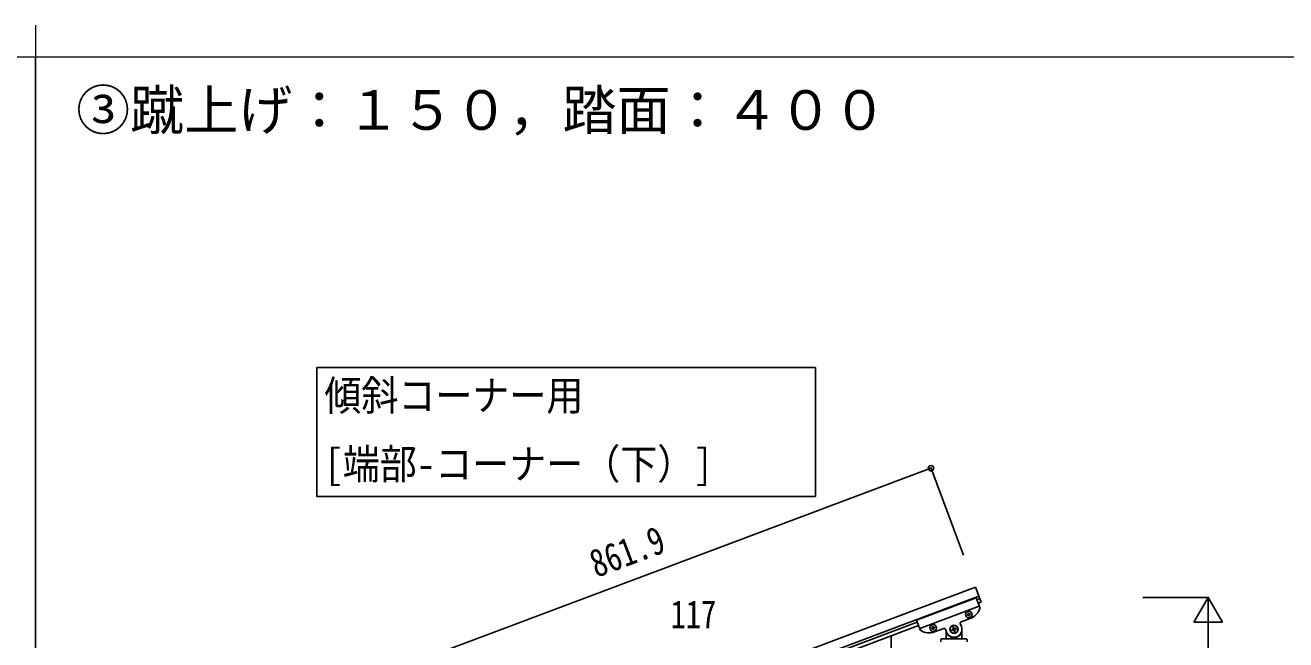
# Model space of a CAD drawing. Units: millimetres, scale not verified. Extents: x -4143 to 4140, y -2900 to 2898.
# Drawn here: x 44 to 2027, y 1931 to 2898 of the extents above; entities that cross this region are included whole.
import ezdxf
from ezdxf.enums import TextEntityAlignment as Align

# ---------------------------------------------------------------- set-up
doc = ezdxf.new("R2010")
doc.units = ezdxf.units.MM
doc.header["$LTSCALE"] = 10
for name, color, linetype in [('0-1_USER1', 3, 'Continuous'), ('0-3_YKK_A1', 4, 'Continuous'), ('0-4_YKK_D', 6, 'Continuous')]:
    doc.layers.add(name, color=color, linetype=linetype)
doc.layers.add('0-5_YKK_ZWAK', color=92, linetype='Continuous', lineweight=18)
doc.styles.add('ＭＳ ゴシック', font='')
doc.styles.get('ＭＳ ゴシック').set_extended_font_data('MS Gothic')

msp = doc.modelspace()

# ---------------------------------------------------------------- linework, layer by layer
at = {"layer": '0-3_YKK_A1'}
for p, q in [((59.92, 2847.5), (59.92, -2452.5)), ((1538.85, 2013.58), (731.89, 1710.9)), ((1538.85, 2013.58), (1547.63, 1990.17)), ((1544.11, 1999.53), (737.16, 1696.86)), ((1446.13, 1961.78), (1539.76, 1996.89)), ((1451.05, 1948.67), (1544.68, 1983.79)), ((1539.76, 1996.89), (1545.49, 1981.62)), ((1540.84, 1994.03), (1545.52, 1995.79)), ((1542.94, 1988.41), (1547.63, 1990.17)), ((1516.01, 1959.15), (1530.52, 1964.59)), ((1527.06, 1969.72), (1526.16, 1969.38)), ((1529.42, 1971.63), (1530.31, 1971.97)), ((781.72, 1709.3), (1447.21, 1958.91)), ((783.83, 1703.68), (1449.31, 1953.29)), ((1446.13, 1961.78), (1451.86, 1946.5)), ((1470.54, 1949.55), (1469.64, 1949.21)), ((1473.57, 1949.66), (1474.47, 1950)), ((1474.34, 1943.52), (1488.85, 1948.96)), ((1491.43, 1947.79), (1493.18, 1943.11)), ((1492.39, 1945.23), (1492.39, 1933.5)), ((1503.27, 1946.19), (1502.03, 1945.72)), ((1506.51, 1948.81), (1507.75, 1949.28)), ((1516.59, 1951.89), (1514.84, 1956.57)), ((1517.39, 1933.5), (1517.39, 1947.5)), ((1405.89, 1729.87), (1405.89, 1937)), ((1484.39, 1931.5), (1484.39, 1928)), ((1485.39, 1932.5), (1524.39, 1932.5)), ((1493.39, 1940.5), (1493.66, 1940.5)), ((1516.39, 1940.5), (1516.11, 1940.5)), ((1525.39, 1931.5), (1525.39, 1928))]:
    msp.add_line(p, q, dxfattribs=at)
msp.add_lwpolyline([(502.34, 2359.19), (502.34, 2156.64), (1286.89, 2156.64), (1286.89, 2359.19)], close=True, dxfattribs=at)
for points in [[(1526.16, 1969.38), (1525.82, 1970.28), (1526.72, 1970.62)], [(1527.28, 1971.86), (1526.94, 1972.75), (1527.84, 1973.09), (1528.18, 1972.19)], [(1529.19, 1969.5), (1529.53, 1968.6), (1528.63, 1968.26), (1528.29, 1969.16)], [(1530.31, 1971.97), (1530.65, 1971.07), (1529.75, 1970.73)], [(1469.64, 1949.21), (1469.98, 1948.31), (1470.88, 1948.65)], [(1472, 1951.12), (1471.66, 1952.02), (1470.77, 1951.68), (1471.1, 1950.78)], [(1472.11, 1948.09), (1472.45, 1947.19), (1473.35, 1947.53), (1473.01, 1948.42)], [(1474.47, 1950), (1474.14, 1950.9), (1473.24, 1950.56)], [(1502.03, 1945.72), (1501.57, 1946.96), (1502.8, 1947.42)], [(1503.57, 1949.12), (1503.11, 1950.36), (1504.35, 1950.82), (1504.81, 1949.59)], [(1506.2, 1945.88), (1506.66, 1944.64), (1505.43, 1944.18), (1504.97, 1945.41)], [(1507.75, 1949.28), (1508.21, 1948.04), (1506.97, 1947.58)]]:
    msp.add_lwpolyline(points, dxfattribs=at)
for centre, radius in [((1528.24, 1970.68), 5.3), ((1472.06, 1949.6), 5.3), ((1504.89, 1947.5), 6.5), ((1504.89, 1947.5), 6)]:
    msp.add_circle(centre, radius, dxfattribs=at)
for centre, radius, start, end in [((1526.38, 1971.52), 0.96, 290.56, 20.56), ((1527.39, 1968.82), 0.96, 20.56, 110.56), ((1529.08, 1972.53), 0.96, 200.56, 290.56), ((1530.09, 1969.83), 0.96, 110.56, 200.56), ((1521.74, 1988), 25, 290.56, 342.06005), ((1543.62, 1980.91), 2, 342.06005, 20.56), ((1453.74, 1947.2), 2, 200.56, 239.05995), ((1465.56, 1966.93), 25, 239.05995, 290.56), ((1470.2, 1950.45), 0.96, 290.56, 20.56), ((1471.22, 1947.75), 0.96, 20.56, 110.56), ((1472.9, 1951.46), 0.96, 200.56, 290.56), ((1473.91, 1948.76), 0.96, 110.56, 200.56), ((1489.56, 1947.09), 2, 20.56, 110.56), ((1504.89, 1947.5), 12.5, 200.56, 20.56), ((1502.34, 1948.66), 1.32, 290.56, 20.56), ((1503.73, 1944.95), 1.32, 20.56, 110.56), ((1506.05, 1950.05), 1.32, 200.56, 290.56), ((1507.44, 1946.34), 1.32, 110.56, 200.56), ((1516.71, 1957.27), 2, 110.56, 200.56), ((1485.39, 1931.5), 1, 90, 180), ((1491.39, 1933.5), 1, 270, 0), ((1493.39, 1939.5), 1, 90, 180), ((1493.66, 1940), 0.5, 33.74899, 90), ((1504.89, 1947.5), 13, 213.74899, 326.25101), ((1516.11, 1940), 0.5, 90, 146.25101), ((1516.39, 1939.5), 1, 0, 90), ((1518.39, 1933.5), 1, 180, 270), ((1524.39, 1931.5), 1, 0, 90)]:
    msp.add_arc(centre, radius, start, end, dxfattribs=at)
at = {"layer": '0-4_YKK_D'}
for p, q in [((1519.88, 2064.14), (1468.26, 2201.77)), ((1468.61, 2200.84), (661.65, 1898.16)), ((1801.89, 1997.5), (1905.89, 1997.5)), ((1904.89, 1997.5), (1882.39, 1958.53)), ((1904.89, 1997.5), (1927.39, 1958.53)), ((1904.89, 1997.5), (1904.89, 1919.56)), ((1882.39, 1958.53), (1927.39, 1958.53)), ((1904.89, 1042.5), (1904.89, 1952.5))]:
    msp.add_line(p, q, dxfattribs=at)
msp.add_circle((1468.61, 2200.84), 4.25, dxfattribs=at)
at = {"layer": '0-5_YKK_ZWAK', "color": 7}
for p, q in [((59.92, 2897.5), (59.92, 2847.5)), ((3959.92, 2847.5), (-3840.08, 2847.5))]:
    msp.add_line(p, q, dxfattribs=at)

# ---------------------------------------------------------------- texts
at = {"layer": '0-1_USER1', "style": 'ＭＳ ゴシック'}
msp.add_text('③蹴上げ：１５０，踏面：４００', height=62.32, dxfattribs=at).set_placement((123.89, 2714.3), align=Align.BOTTOM_LEFT)
at = {"layer": '0-3_YKK_A1', "style": 'ＭＳ ゴシック', "width": 0.9}
for s, p in [('傾斜コーナー用', (514.36, 2277.37)), ('[端部-コーナー（下）]', (514.36, 2169.58))]:
    msp.add_text(s, height=47.42, dxfattribs=at).set_placement(p, align=Align.BOTTOM_LEFT)
at = {"layer": '0-4_YKK_D', "style": 'ＭＳ ゴシック', "width": 0.8}
msp.add_text('861.9', height=43.99, rotation=20.56, dxfattribs=at).set_placement((947.01, 2015.88), align=Align.BOTTOM_LEFT)
msp.add_text('117', height=43.99, dxfattribs=at).set_placement((1058.99, 1935.93), align=Align.BOTTOM_LEFT)

doc.saveas('drawing.dxf')
